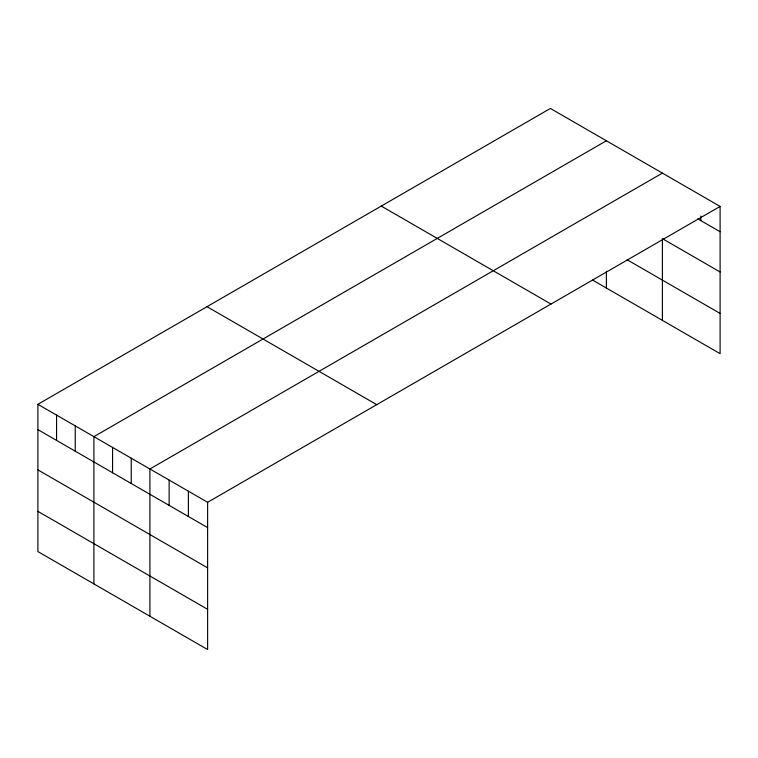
<?xml version="1.0" encoding="UTF-8"?>
<svg xmlns="http://www.w3.org/2000/svg" width="758" height="758" viewBox="0 0 758 758"><rect width="100%" height="100%" fill="white"/><g stroke="black" fill="none" stroke-linecap="round" stroke-linejoin="round"><path stroke-width="1.14" d="M37.9 404.317L207.616 502.298L207.616 649.559L37.9 551.578L37.9 404.317L550.384 108.441L720.1 206.422L720.1 353.683L592.633 280.09M606.391 140.77L93.907 436.655L93.907 583.916M662.397 173.108L149.913 468.984L149.913 616.245M207.616 502.298L720.1 206.422M697.824 218.873L720.1 231.73M720.1 271.97L662.397 238.656L662.397 320.369M627.027 259.7L720.1 313.433M381.265 206.081L550.981 304.062M207.019 306.677L376.735 404.658M37.9 429.625L207.616 527.606M37.9 469.875L207.616 567.856M37.9 511.337L207.616 609.318M700.866 216.021L700.866 220.625M606.391 271.459L606.391 288.031M188.382 491.193L188.382 516.501M169.148 480.089L169.148 505.397M131.238 458.211L131.238 483.519M112.572 447.428L112.572 472.736M75.241 425.873L75.241 451.181M56.566 415.1L56.566 440.407"/></g></svg>
